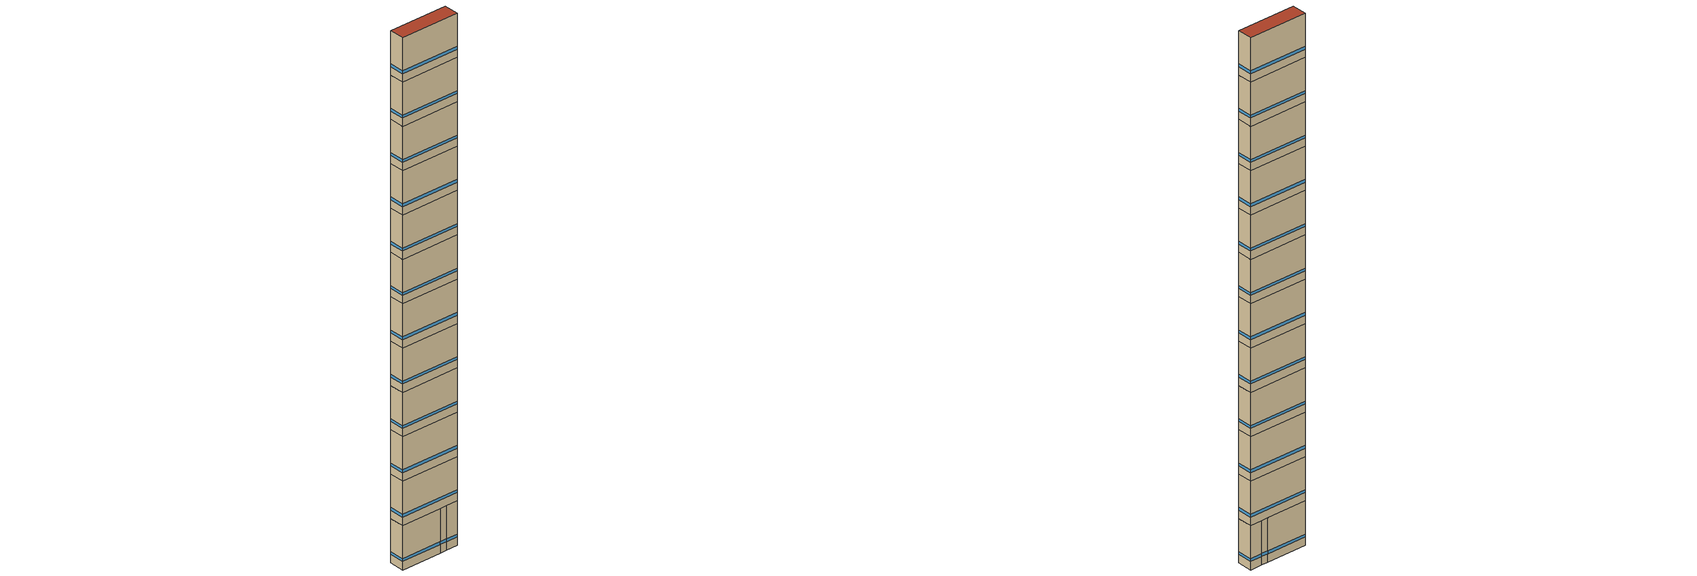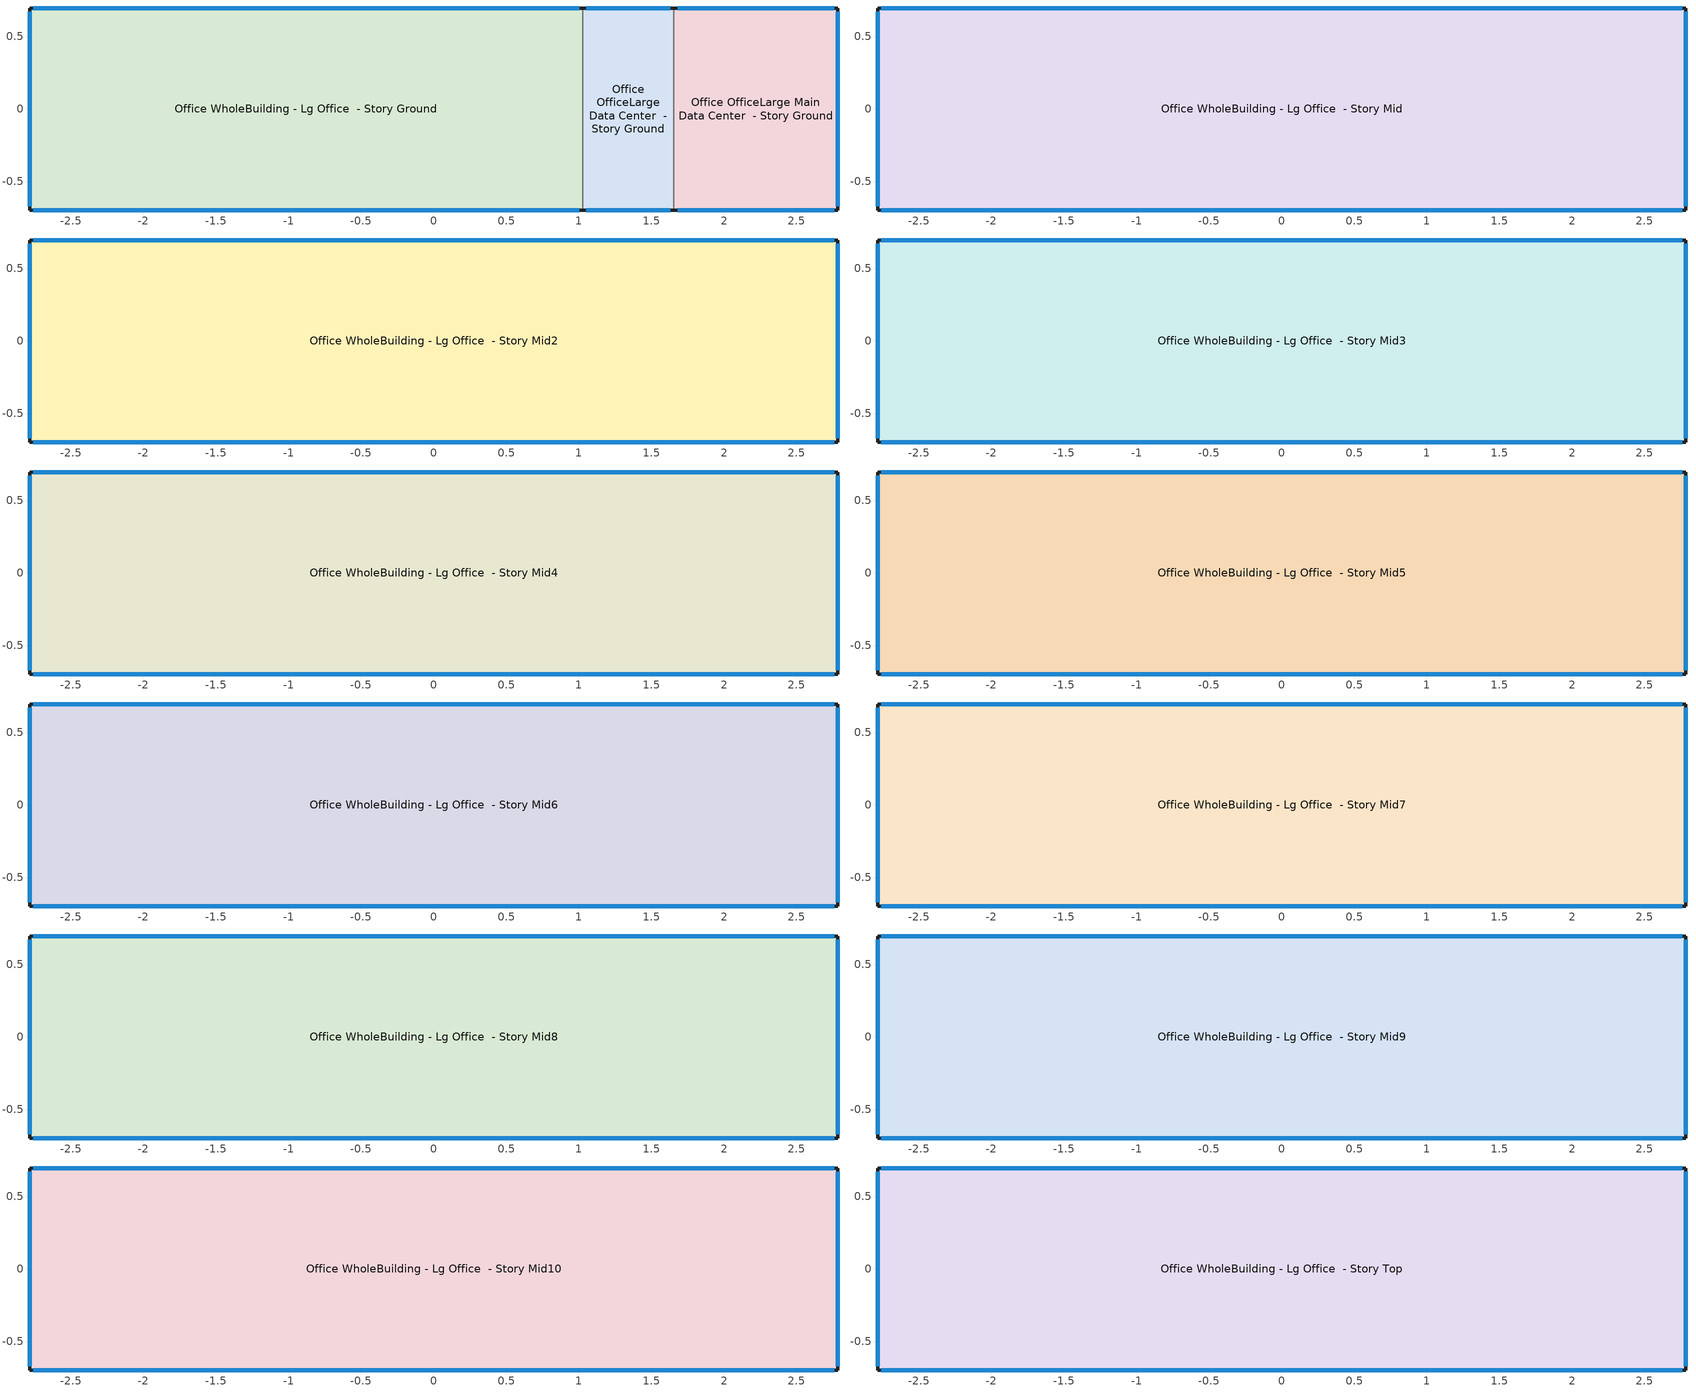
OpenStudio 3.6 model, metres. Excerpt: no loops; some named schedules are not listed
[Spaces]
Office WholeBuilding - Lg Office  - Story Ground
 floor ground (Foundation F 126 Perim 901 Area 53): -2.78,-0.7 -2.78,0.7 1.03,0.7 1.03,-0.7 z0
 wall outside: 1.03,0.7 -2.78,0.7 -2.78,-0.7 1.03,-0.7 z0:3.96
 wall to Office OfficeLarge Data Center  - Story Ground: 1.03,-0.7 1.03,0.7 z0:3.96
 window (Window U-1.01 SHGC 0.58): -2.78,0.67 -2.78,-0.67 z0.76:1.01; -2.76,-0.7 1,-0.7 / 1,0.7 -2.76,0.7 z0.76:1
 ceiling adiabatic (Typical Interior Ceiling): 1.03,-0.7 1.03,0.7 -2.78,0.7 -2.78,-0.7 z3.96
Office OfficeLarge Data Center  - Story Ground
 floor ground (Foundation F 126 Perim 126 Area 087): 1.03,-0.7 1.03,0.7 1.65,0.7 1.65,-0.7 z0
 wall outside: 1.65,0.7 1.03,0.7 / 1.03,-0.7 1.65,-0.7 z0:3.96
 wall to Office OfficeLarge Main Data Center  - Story Ground: 1.65,-0.7 1.65,0.7 z0:3.96
 window (Window U-1.01 SHGC 0.58): 1.05,-0.7 1.63,-0.7 / 1.63,0.7 1.05,0.7 z0.76:1.02
 ceiling adiabatic (Typical Interior Ceiling): 1.65,-0.7 1.65,0.7 1.03,0.7 1.03,-0.7 z3.96
Office OfficeLarge Main Data Center  - Story Ground
 floor ground (Foundation F 126 Perim 365 Area 157): 1.65,-0.7 1.65,0.7 2.78,0.7 2.78,-0.7 z0
 wall outside: 1.65,-0.7 2.78,-0.7 2.78,0.7 1.65,0.7 z0:3.96
 window (Window U-1.01 SHGC 0.58): 2.76,0.7 1.68,0.7 / 1.68,-0.7 2.76,-0.7 / 2.78,-0.67 2.78,0.67 z0.76:1.01
 ceiling adiabatic (Typical Interior Ceiling): 2.78,-0.7 2.78,0.7 1.65,0.7 1.65,-0.7 z3.96
Office WholeBuilding - Lg Office  - Story Mid
 floor adiabatic (Typical Interior Floor): -2.78,-0.7 -2.78,0.7 2.78,0.7 2.78,-0.7 z3.96
 wall outside: -2.78,0.7 -2.78,-0.7 2.78,-0.7 2.78,0.7 -2.78,0.7 z3.96:7.92
 window (Window U-1.01 SHGC 0.58): -2.78,0.67 -2.78,-0.67 / 2.78,-0.67 2.78,0.67 z4.72:4.97; 2.76,0.7 -2.76,0.7 / -2.76,-0.7 2.76,-0.7 z4.72:4.96
 ceiling adiabatic (Typical Interior Ceiling): 2.78,-0.7 2.78,0.7 -2.78,0.7 -2.78,-0.7 z7.92
Office WholeBuilding - Lg Office  - Story Mid2
 floor adiabatic (Typical Interior Floor): -2.78,-0.7 -2.78,0.7 2.78,0.7 2.78,-0.7 z7.92
 wall outside: -2.78,0.7 -2.78,-0.7 2.78,-0.7 2.78,0.7 -2.78,0.7 z7.92:11.89
 window (Window U-1.01 SHGC 0.58): -2.78,0.67 -2.78,-0.67 / 2.76,0.7 -2.76,0.7 / -2.76,-0.7 2.76,-0.7 / 2.78,-0.67 2.78,0.67 z8.69:8.93
 ceiling adiabatic (Typical Interior Ceiling): 2.78,-0.7 2.78,0.7 -2.78,0.7 -2.78,-0.7 z11.89
Office WholeBuilding - Lg Office  - Story Mid3
 floor adiabatic (Typical Interior Floor): -2.78,-0.7 -2.78,0.7 2.78,0.7 2.78,-0.7 z11.89
 wall outside: -2.78,0.7 -2.78,-0.7 2.78,-0.7 2.78,0.7 -2.78,0.7 z11.89:15.85
 window (Window U-1.01 SHGC 0.58): -2.78,0.67 -2.78,-0.67 / 2.78,-0.67 2.78,0.67 z12.65:12.9; 2.76,0.7 -2.76,0.7 / -2.76,-0.7 2.76,-0.7 z12.65:12.89
 ceiling adiabatic (Typical Interior Ceiling): 2.78,-0.7 2.78,0.7 -2.78,0.7 -2.78,-0.7 z15.85
Office WholeBuilding - Lg Office  - Story Mid4
 floor adiabatic (Typical Interior Floor): -2.78,-0.7 -2.78,0.7 2.78,0.7 2.78,-0.7 z15.85
 wall outside: -2.78,0.7 -2.78,-0.7 2.78,-0.7 2.78,0.7 -2.78,0.7 z15.85:19.81
 window (Window U-1.01 SHGC 0.58): -2.78,0.67 -2.78,-0.67 / 2.78,-0.67 2.78,0.67 z16.61:16.86; 2.76,0.7 -2.76,0.7 / -2.76,-0.7 2.76,-0.7 z16.61:16.85
 ceiling adiabatic (Typical Interior Ceiling): 2.78,-0.7 2.78,0.7 -2.78,0.7 -2.78,-0.7 z19.81
Office WholeBuilding - Lg Office  - Story Mid5
 floor adiabatic (Typical Interior Floor): -2.78,-0.7 -2.78,0.7 2.78,0.7 2.78,-0.7 z19.81
 wall outside: -2.78,0.7 -2.78,-0.7 2.78,-0.7 2.78,0.7 -2.78,0.7 z19.81:23.77
 window (Window U-1.01 SHGC 0.58): -2.78,0.67 -2.78,-0.67 / 2.78,-0.67 2.78,0.67 z20.57:20.82; 2.76,0.7 -2.76,0.7 / -2.76,-0.7 2.76,-0.7 z20.57:20.81
 ceiling adiabatic (Typical Interior Ceiling): 2.78,-0.7 2.78,0.7 -2.78,0.7 -2.78,-0.7 z23.77
Office WholeBuilding - Lg Office  - Story Mid6
 floor adiabatic (Typical Interior Floor): -2.78,-0.7 -2.78,0.7 2.78,0.7 2.78,-0.7 z23.77
 wall outside: -2.78,0.7 -2.78,-0.7 2.78,-0.7 2.78,0.7 -2.78,0.7 z23.77:27.74
 window (Window U-1.01 SHGC 0.58): -2.78,0.67 -2.78,-0.67 / 2.76,0.7 -2.76,0.7 / -2.76,-0.7 2.76,-0.7 / 2.78,-0.67 2.78,0.67 z24.54:24.78
 ceiling adiabatic (Typical Interior Ceiling): 2.78,-0.7 2.78,0.7 -2.78,0.7 -2.78,-0.7 z27.74
Office WholeBuilding - Lg Office  - Story Mid7
 floor adiabatic (Typical Interior Floor): -2.78,-0.7 -2.78,0.7 2.78,0.7 2.78,-0.7 z27.74
 wall outside: -2.78,0.7 -2.78,-0.7 2.78,-0.7 2.78,0.7 -2.78,0.7 z27.74:31.7
 window (Window U-1.01 SHGC 0.58): -2.78,0.67 -2.78,-0.67 / 2.78,-0.67 2.78,0.67 z28.5:28.75; 2.76,0.7 -2.76,0.7 / -2.76,-0.7 2.76,-0.7 z28.5:28.74
 ceiling adiabatic (Typical Interior Ceiling): 2.78,-0.7 2.78,0.7 -2.78,0.7 -2.78,-0.7 z31.7
Office WholeBuilding - Lg Office  - Story Mid8
 floor adiabatic (Typical Interior Floor): -2.78,-0.7 -2.78,0.7 2.78,0.7 2.78,-0.7 z31.7
 wall outside: -2.78,0.7 -2.78,-0.7 2.78,-0.7 2.78,0.7 -2.78,0.7 z31.7:35.66
 window (Window U-1.01 SHGC 0.58): -2.78,0.67 -2.78,-0.67 / 2.78,-0.67 2.78,0.67 z32.46:32.71; 2.76,0.7 -2.76,0.7 / -2.76,-0.7 2.76,-0.7 z32.46:32.7
 ceiling adiabatic (Typical Interior Ceiling): 2.78,-0.7 2.78,0.7 -2.78,0.7 -2.78,-0.7 z35.66
Office WholeBuilding - Lg Office  - Story Mid9
 floor adiabatic (Typical Interior Floor): -2.78,-0.7 -2.78,0.7 2.78,0.7 2.78,-0.7 z35.66
 wall outside: -2.78,0.7 -2.78,-0.7 2.78,-0.7 2.78,0.7 -2.78,0.7 z35.66:39.62
 window (Window U-1.01 SHGC 0.58): -2.78,0.67 -2.78,-0.67 / 2.78,-0.67 2.78,0.67 z36.42:36.67; 2.76,0.7 -2.76,0.7 / -2.76,-0.7 2.76,-0.7 z36.42:36.66
 ceiling adiabatic (Typical Interior Ceiling): 2.78,-0.7 2.78,0.7 -2.78,0.7 -2.78,-0.7 z39.62
Office WholeBuilding - Lg Office  - Story Mid10
 floor adiabatic (Typical Interior Floor): -2.78,-0.7 -2.78,0.7 2.78,0.7 2.78,-0.7 z39.62
 wall outside: -2.78,0.7 -2.78,-0.7 2.78,-0.7 2.78,0.7 -2.78,0.7 z39.62:43.59
 window (Window U-1.01 SHGC 0.58): -2.78,0.67 -2.78,-0.67 / 2.76,0.7 -2.76,0.7 / -2.76,-0.7 2.76,-0.7 / 2.78,-0.67 2.78,0.67 z40.39:40.63
 ceiling adiabatic (Typical Interior Ceiling): 2.78,-0.7 2.78,0.7 -2.78,0.7 -2.78,-0.7 z43.59
Office WholeBuilding - Lg Office  - Story Top
 floor adiabatic (Typical Interior Floor): -2.78,-0.7 -2.78,0.7 2.78,0.7 2.78,-0.7 z43.59
 wall outside: -2.78,0.7 -2.78,-0.7 2.78,-0.7 2.78,0.7 -2.78,0.7 z43.59:47.55
 window (Window U-1.01 SHGC 0.58): -2.78,0.67 -2.78,-0.67 / 2.78,-0.67 2.78,0.67 z44.35:44.6; 2.76,0.7 -2.76,0.7 / -2.76,-0.7 2.76,-0.7 z44.35:44.59
 roof outside: 2.78,-0.7 2.78,0.7 -2.78,0.7 -2.78,-0.7 z47.55
[Site]
Orangeburg Muni: Latitude {deg}=33.46; Longitude {deg}=-80.86; Time Zone {hr}=-5; Elevation {m}=60; Terrain=City
[Site:WaterMainsTemperature]
Calculation Method=Correlation; Annual Average Outdoor Air Temperature {C}=18.2392; Maximum Difference In Monthly Average Outdoor Air Temperatures {deltaC}=20.49
[SizingPeriod:DesignDay] Daily Dry-Bulb Temperature Range {deltaC}=10.8; Barometric Pressure {Pa}=100606; Wind Speed {m/s}=3.5; Wind Direction {deg}=200; Rain Indicator=No; Snow Indicator=No; Day of Month=21; Month=7; Day Type=SummerDesignDay; Daylight Saving Time Indicator=No; Dry-Bulb Temperature Range Modifier Type=DefaultMultipliers; Solar Model Indicator=ASHRAETau; ASHRAE Clear Sky Optical Depth for Beam Irradiance=0.446; ASHRAE Clear Sky Optical Depth for Diffuse Irradiance=2.194
Name | Maximum Dry-Bulb Temperature {C} | Humidity Condition Type | Wetbulb or DewPoint at Maximum Dry-Bulb {C}
Orangeburg Muni Ann Clg .4% Condns DB=>MWB 1 | 35.3 | Wetbulb | 24.4
Orangeburg Muni Ann Clg .4% Condns WB=>MDB 1 | 32.2 | Wetbulb | 26.2
Orangeburg Muni Ann Clg 1% Condns DB=>MWB 1 | 33.9 | Wetbulb | 24.2
Orangeburg Muni Ann Clg 2% Condns DP=>MDB 1 | 27.4 | Dewpoint | 23.7
[ClimateZones]
Climate Zone Institution Name 1=ASHRAE; Climate Zone Document Name 1=ANSI/ASHRAE Standard 169; Climate Zone Document Year 1=2006; Climate Zone Value 1=ASHRAE 169-2013-3A; Climate Zone Institution Name 2=CEC; Climate Zone Document Name 2=California Climate Zone Descriptions; Climate Zone Document Year 2=1995
[Building]
ComStock DOE Ref Pre-1980|LargeOffice: North Axis {deg}=135; Default Construction Set=ComStock DOE Ref Pre-1980 - Office - ASHRAE 169-2013-3A; Default Schedule Set=Building Default Schedule Set; Standards Building Type=Office
[Site:GroundTemperature:FCfactorMethod]
January Ground Temperature {C}=16; February Ground Temperature {C}=11.9; March Ground Temperature {C}=7.7; April Ground Temperature {C}=4; May Ground Temperature {C}=7.9; June Ground Temperature {C}=13.8; July Ground Temperature {C}=17.2; August Ground Temperature {C}=20.8; September Ground Temperature {C}=24.8; October Ground Temperature {C}=26.1; November Ground Temperature {C}=26.5; December Ground Temperature {C}=22.5
[Construction:FfactorGroundFloor] F-Factor {W/m-K}=1.26344
Name | Area {m2} | PerimeterExposed {m}
Foundation F 126 Perim 901 Area 53 | 5.29857 | 9.0084
Foundation F 126 Perim 126 Area 087 | 0.873289 | 1.25543
Foundation F 126 Perim 365 Area 157 | 1.57006 | 3.64832
[DefaultConstructionSet]
ComStock DOE Ref Pre-1980 - Office - ASHRAE 169-2013-3A: Default Exterior Surface Constructions=Default Surface Constructions 1; Default Interior Surface Constructions=Default Surface Constructions 2; Default Ground Contact Surface Constructions=Default Surface Constructions 3; Default Exterior SubSurface Constructions=Default Sub Surface Constructions 1; Default Interior SubSurface Constructions=Default Sub Surface Constructions 2; Interior Partition Construction=Typical Interior Partition
[DefaultSurfaceConstructions]
Name | Floor Construction | Wall Construction | Roof Ceiling Construction
Default Surface Constructions 1 | Typical Insulated Exterior Mass Floor | Typical Insulated Steel Framed Exterior Wall R-4.44 | Typical IEAD Roof R-10.0
Default Surface Constructions 2 | Typical Interior Floor | Typical Interior Wall | Typical Interior Ceiling
Default Surface Constructions 3 | Typical Insulated Carpeted 6in Slab Floor | Typical Insulated Basement Mass Wall
[Construction]
Typical Insulated Exterior Mass Floor: 4 in. Normalweight Concrete Floor, Typical Carpet Pad
Typical IEAD Roof R-10.0: Roof Membrane, Typical Insulation R-8.88, Metal Roof Surface
Typical Interior Floor: 100mm Normalweight concrete floor, CP02 CARPET PAD
Typical Interior Wall: G01 13mm gypsum board, G01 13mm gypsum board
Typical Interior Ceiling: CP02 CARPET PAD, 100mm Normalweight concrete floor
Typical Insulated Carpeted 6in Slab Floor: 6 in. Normalweight Concrete Floor, Typical Carpet Pad
Typical Insulated Basement Mass Wall: 8 in. Concrete Block Basement Wall
U 1.22 SHGC 0.54 Simple Glazing Window U-1.22 SHGC 0.54: U 1.22 SHGC 0.54 Simple Glazing U-1.22 SHGC 0.54
U 1.22 SHGC 0.54 Simple Glazing Window U-1.22 SHGC 0.54 1: U 1.22 SHGC 0.54 Simple Glazing U-1.22 SHGC 0.54 1
Typical Insulated Metal Door: F08 Metal surface, Typical Insulation R-2.27
U 0.88 SHGC 0.16 Sgl Ref-A-L Clr 6mm: REF A CLEAR LO 6MM
Typical Overhead Door: Typical Insulation R-2.27
Typical Interior Window: Clear 3mm
Typical Interior Door; Typical Interior Partition: G05 25mm wood
Typical Insulated Steel Framed Exterior Wall R-4.44: 25mm Stucco, 5/8 in. Gypsum Board, Typical Insulation R-2.27, 5/8 in. Gypsum Board
InteriorFurnishings 1: Std Wood 6inch 1
Window U-1.01 SHGC 0.58: Simple Glazing Single - No LowE - Tinted/Reflective - Aluminum
[Material] Thermal Absorptance=0.9
Name | Roughness | Thickness {m} | Conductivity {W/m-K} | Density {kg/m3} | Specific Heat {J/kg-K} | Solar Absorptance | Visible Absorptance
4 in. Normalweight Concrete Floor | MediumRough | 0.1016 | 2.31 | 2322 | 832 | 0.7 | 0.7
Roof Membrane | VeryRough | 0.0095 | 0.16 | 1121.29 | 1460 | 0.7 | 0.7
Metal Roof Surface; F08 Metal surface | Smooth | 0.0008 | 45.28 | 7824 | 500 | 0.7 | 0.7
100mm Normalweight concrete floor | MediumRough | 0.1016 | 2.31045 | 2322 | 832.557 | 0.7 | 0.7
G01 13mm gypsum board | Smooth | 0.0127 | 0.160031 | 800.001 | 1090.73 | 0.7 | 0.5
6 in. Normalweight Concrete Floor | MediumRough | 0.1524 | 2.31 | 2322 | 832 | 0.7 | 0.7
8 in. Concrete Block Basement Wall | MediumRough | 0.2032 | 1.326 | 1842 | 912 | 0.7 | 0.7
G05 25mm wood | MediumSmooth | 0.0254 | 0.15 | 608 | 1630 | 0.5 | 0.5
25mm Stucco | Smooth | 0.0254 | 0.72 | 1856 | 840 | 0.7 | 0.7
5/8 in. Gypsum Board | MediumSmooth | 0.0159 | 0.16 | 800 | 1090 | 0.7 | 0.7
Std Wood 6inch 1 | MediumSmooth | 0.15 | 0.12 | 540 | 1210 | 0.7 | 0.7
[Material:NoMass] Roughness=Smooth; Thermal Absorptance=0.9; Solar Absorptance=0.7
Name | Thermal Resistance {m2-K/W} | Visible Absorptance
Typical Carpet Pad; CP02 CARPET PAD | 0.21648 | 0.8
Typical Insulation R-8.88 | 1.56434 | 0.7
Typical Insulation R-2.27 | 0.39899 | 0.7
[DefaultSubSurfaceConstructions]
Name | Fixed Window Construction | Operable Window Construction | Door Construction | Glass Door Construction | Overhead Door Construction | Tubular Daylight Dome Construction | Tubular Daylight Diffuser Construction
Default Sub Surface Constructions 1 | U 1.22 SHGC 0.54 Simple Glazing Window U-1.22 SHGC 0.54 | U 1.22 SHGC 0.54 Simple Glazing Window U-1.22 SHGC 0.54 1 | Typical Insulated Metal Door | U 0.88 SHGC 0.16 Sgl Ref-A-L Clr 6mm | Typical Overhead Door | Typical Interior Window | Typical Interior Window
Default Sub Surface Constructions 2 | Typical Interior Window | Typical Interior Window | Typical Interior Door
[WindowMaterial:SimpleGlazingSystem]
Name | U-Factor {W/m2-K} | Solar Heat Gain Coefficient | Visible Transmittance
U 1.22 SHGC 0.54 Simple Glazing U-1.22 SHGC 0.54; U 1.22 SHGC 0.54 Simple Glazing U-1.22 SHGC 0.54 1 | 6.92748 | 0.54 | 0.38
Simple Glazing Single - No LowE - Tinted/Reflective - Aluminum | 5.73505 | 0.579 | 0.455
[WindowMaterial:Glazing] Optical Data Type=SpectralAverage; Infrared Transmittance at Normal Incidence=0; Front Side Infrared Hemispherical Emissivity=0.84; Conductivity {W/m-K}=0.9; Dirt Correction Factor for Solar and Visible Transmittance=1; Solar Diffusing=No
Name | Thickness {m} | Solar Transmittance at Normal Incidence | Front Side Solar Reflectance at Normal Incidence | Back Side Solar Reflectance at Normal Incidence | Visible Transmittance at Normal Incidence | Front Side Visible Reflectance at Normal Incidence | Back Side Visible Reflectance at Normal Incidence | Back Side Infrared Hemispherical Emissivity
REF A CLEAR LO 6MM | 0.006 | 0.066 | 0.341 | 0.493 | 0.08 | 0.41 | 0.37 | 0.4
Clear 3mm | 0.003 | 0.837 | 0.075 | 0.075 | 0.898 | 0.081 | 0.081 | 0.84
[SpaceType] Standards Building Type=Office
Name | Default Schedule Set | Design Specification Outdoor Air Object | Standards Space Type
Office OfficeLarge Data Center - ComStock DOE Ref Pre-1980 | Office OfficeLarge Data Center Schedule Set | Office OfficeLarge Data Center Ventilation | OfficeLarge Data Center
Office OfficeLarge Main Data Center - ComStock DOE Ref Pre-1980 | Office OfficeLarge Main Data Center Schedule Set | Office OfficeLarge Main Data Center Ventilation | OfficeLarge Main Data Center
Office WholeBuilding - Lg Office - ComStock DOE Ref Pre-1980 | Office WholeBuilding - Lg Office Schedule Set | Office WholeBuilding - Lg Office Ventilation | WholeBuilding - Lg Office
[BuildingStory] Nominal Floor to Floor Height {m}=3.9624
Name | Nominal Z Coordinate {m}
Story Ground | 0
Story Mid | 3.9624
Story Mid2 | 7.9248
Story Mid3 | 11.8872
Story Mid4 | 15.8496
Story Mid5 | 19.812
Story Mid6 | 23.7744
Story Mid7 | 27.7368
Story Mid8 | 31.6992
Story Mid9 | 35.6616
Story Mid10 | 39.624
Story Top | 43.5864
[Space]
Name | Space Type | Building Story | Thermal Zone
Office WholeBuilding - Lg Office  - Story Ground | Office WholeBuilding - Lg Office - ComStock DOE Ref Pre-1980 | Story Ground | Zone Office WholeBuilding - Lg Office  - Story Ground
Office OfficeLarge Data Center  - Story Ground | Office OfficeLarge Data Center - ComStock DOE Ref Pre-1980 | Story Ground | Zone Office OfficeLarge Data Center  - Story Ground
Office OfficeLarge Main Data Center  - Story Ground | Office OfficeLarge Main Data Center - ComStock DOE Ref Pre-1980 | Story Ground | Zone Office OfficeLarge Main Data Center  - Story Ground
Office WholeBuilding - Lg Office  - Story Mid | Office WholeBuilding - Lg Office - ComStock DOE Ref Pre-1980 | Story Mid | Zone Office WholeBuilding - Lg Office  - Story Mid
Office WholeBuilding - Lg Office  - Story Mid2 | Office WholeBuilding - Lg Office - ComStock DOE Ref Pre-1980 | Story Mid2 | Zone Office WholeBuilding - Lg Office  - Story Mid2
Office WholeBuilding - Lg Office  - Story Mid3 | Office WholeBuilding - Lg Office - ComStock DOE Ref Pre-1980 | Story Mid3 | Zone Office WholeBuilding - Lg Office  - Story Mid3
Office WholeBuilding - Lg Office  - Story Mid4 | Office WholeBuilding - Lg Office - ComStock DOE Ref Pre-1980 | Story Mid4 | Zone Office WholeBuilding - Lg Office  - Story Mid4
Office WholeBuilding - Lg Office  - Story Mid5 | Office WholeBuilding - Lg Office - ComStock DOE Ref Pre-1980 | Story Mid5 | Zone Office WholeBuilding - Lg Office  - Story Mid5
Office WholeBuilding - Lg Office  - Story Mid6 | Office WholeBuilding - Lg Office - ComStock DOE Ref Pre-1980 | Story Mid6 | Zone Office WholeBuilding - Lg Office  - Story Mid6
Office WholeBuilding - Lg Office  - Story Mid7 | Office WholeBuilding - Lg Office - ComStock DOE Ref Pre-1980 | Story Mid7 | Zone Office WholeBuilding - Lg Office  - Story Mid7
Office WholeBuilding - Lg Office  - Story Mid8 | Office WholeBuilding - Lg Office - ComStock DOE Ref Pre-1980 | Story Mid8 | Zone Office WholeBuilding - Lg Office  - Story Mid8
Office WholeBuilding - Lg Office  - Story Mid9 | Office WholeBuilding - Lg Office - ComStock DOE Ref Pre-1980 | Story Mid9 | Zone Office WholeBuilding - Lg Office  - Story Mid9
Office WholeBuilding - Lg Office  - Story Mid10 | Office WholeBuilding - Lg Office - ComStock DOE Ref Pre-1980 | Story Mid10 | Zone Office WholeBuilding - Lg Office  - Story Mid10
Office WholeBuilding - Lg Office  - Story Top | Office WholeBuilding - Lg Office - ComStock DOE Ref Pre-1980 | Story Top | Zone Office WholeBuilding - Lg Office  - Story Top
[ThermalZone] Multiplier=1; Use Ideal Air Loads=No
Name | Thermostat
Zone Office WholeBuilding - Lg Office  - Story Ground | Office WholeBuilding - Lg Office - ComStock DOE Ref Pre-1980 Thermostat
Zone Office OfficeLarge Data Center  - Story Ground | Office OfficeLarge Data Center - ComStock DOE Ref Pre-1980 Thermostat
Zone Office OfficeLarge Main Data Center  - Story Ground | Office OfficeLarge Main Data Center - ComStock DOE Ref Pre-1980 Thermostat
Zone Office WholeBuilding - Lg Office  - Story Mid | Office WholeBuilding - Lg Office - ComStock DOE Ref Pre-1980 Thermostat 1
Zone Office WholeBuilding - Lg Office  - Story Mid2 | Office WholeBuilding - Lg Office - ComStock DOE Ref Pre-1980 Thermostat 3
Zone Office WholeBuilding - Lg Office  - Story Mid3 | Office WholeBuilding - Lg Office - ComStock DOE Ref Pre-1980 Thermostat 4
Zone Office WholeBuilding - Lg Office  - Story Mid4 | Office WholeBuilding - Lg Office - ComStock DOE Ref Pre-1980 Thermostat 5
Zone Office WholeBuilding - Lg Office  - Story Mid5 | Office WholeBuilding - Lg Office - ComStock DOE Ref Pre-1980 Thermostat 6
Zone Office WholeBuilding - Lg Office  - Story Mid6 | Office WholeBuilding - Lg Office - ComStock DOE Ref Pre-1980 Thermostat 7
Zone Office WholeBuilding - Lg Office  - Story Mid7 | Office WholeBuilding - Lg Office - ComStock DOE Ref Pre-1980 Thermostat 8
Zone Office WholeBuilding - Lg Office  - Story Mid8 | Office WholeBuilding - Lg Office - ComStock DOE Ref Pre-1980 Thermostat 9
Zone Office WholeBuilding - Lg Office  - Story Mid9 | Office WholeBuilding - Lg Office - ComStock DOE Ref Pre-1980 Thermostat 10
Zone Office WholeBuilding - Lg Office  - Story Mid10 | Office WholeBuilding - Lg Office - ComStock DOE Ref Pre-1980 Thermostat 2
Zone Office WholeBuilding - Lg Office  - Story Top | Office WholeBuilding - Lg Office - ComStock DOE Ref Pre-1980 Thermostat 11
[Lights:Definition] Design Level Calculation Method=Watts/Area; Fraction Visible=0.2; Return Air Fraction=0
Name | Watts per Space Floor Area {W/m2} | Fraction Radiant
Office WholeBuilding - Lg Office - ComStock DOE Ref Pre-1980 General Lights Definition | 4.61388 | 0.365
Office WholeBuilding - Lg Office - ComStock DOE Ref Pre-1980 Wall Wash Lights Definition | 1.07152 | 0.165
Office OfficeLarge Main Data Center - ComStock DOE Ref Pre-1980 General Lights Definition; Office OfficeLarge Data Center - ComStock DOE Ref Pre-1980 General Lights Definition | 4.6155 | 0.365
[ElectricEquipment:Definition] Fraction Latent=0
Name | Design Level Calculation Method | Watts per Space Floor Area {W/m2} | Fraction Radiant | Fraction Lost | Design Level {W}
Office OfficeLarge Data Center Elec Equip Definition | Watts/Area | 215.278 | 0.5 | 0
Office OfficeLarge Main Data Center Elec Equip Definition | Watts/Area | 484.376 | 0.5 | 0
Office WholeBuilding - Lg Office Elec Equip Definition | Watts/Area | 8.07293 | 0.5 | 0
Elevator Lift Motor | EquipmentLevel |  | 0 | 1 | 18537
[ElectricEquipment]
Name | Electric Equipment Definition | Space or SpaceType | Schedule | Multiplier
Office OfficeLarge Data Center Elec Equip | Office OfficeLarge Data Center Elec Equip Definition | Office OfficeLarge Data Center - ComStock DOE Ref Pre-1980 | OfficeLarge ALWAYS_ON BPR Adjusted
Office OfficeLarge Main Data Center Elec Equip | Office OfficeLarge Main Data Center Elec Equip Definition | Office OfficeLarge Main Data Center - ComStock DOE Ref Pre-1980 | OfficeLarge ALWAYS_ON BPR Adjusted
Office WholeBuilding - Lg Office Elec Equip | Office WholeBuilding - Lg Office Elec Equip Definition | Office WholeBuilding - Lg Office - ComStock DOE Ref Pre-1980 | Office BLDG_EQUIP_EndUseData BPR Adjusted
2 Elevator Lift Motors | Elevator Lift Motor | Office WholeBuilding - Lg Office  - Story Ground | Elevator Schedule 1 | 2
[DesignSpecification:OutdoorAir]
Name | Outdoor Air Flow per Person {m3/s-person} | Outdoor Air Flow per Floor Area {m3/s-m2} | Outdoor Air Flow Air Changes per Hour {1/hr} | Outdoor Air Method
Office OfficeLarge Data Center Ventilation; Office OfficeLarge Main Data Center Ventilation | 0 | 0 | 0
Office WholeBuilding - Lg Office Ventilation | 0.00943895 |  |  | Sum
[DefaultScheduleSet]
Office OfficeLarge Data Center Schedule Set; Office OfficeLarge Main Data Center Schedule Set: Lighting Schedule=OfficeLarge BLDG_LIGHT_SCH; Electric Equipment Schedule=OfficeLarge ALWAYS_ON
Office WholeBuilding - Lg Office Schedule Set: Lighting Schedule=Office BLDG_LIGHT_EndUseData; Electric Equipment Schedule=Office BLDG_EQUIP_EndUseData; Number of People Schedule=Large Office Bldg Occ; People Activity Level Schedule=Large Office Activity; Infiltration Schedule=Large Office Infil Quarter On
Building Default Schedule Set: Hours of Operation Schedule=Building Hours of Operation NonResidential
[People:Definition]
Office WholeBuilding - Lg Office People Definition: Number of People Calculation Method=People/Area; People per Space Floor Area {person/m2}=0.0538196; Fraction Radiant=0.3
[People]
Office WholeBuilding - Lg Office People: People Definition=Office WholeBuilding - Lg Office People Definition; Space or SpaceType=Office WholeBuilding - Lg Office - ComStock DOE Ref Pre-1980; Work Efficiency Schedule=Work Efficiency Schedule; Clothing Insulation Schedule=Clothing Schedule; Air Velocity Schedule=Air Velocity Schedule; Multiplier=1
[SpaceInfiltration:DesignFlowRate] Schedule=Always On Discrete; Design Flow Rate Calculation Method=Flow/ExteriorArea; Constant Term Coefficient=0; Temperature Term Coefficient=0; Velocity Term Coefficient=0.224; Velocity Squared Term Coefficient=0
Name | Space or SpaceType | Flow per Exterior Surface Area {m3/s-m2}
Office WholeBuilding - Lg Office  - Story Ground Infiltration | Office WholeBuilding - Lg Office  - Story Ground | 0.00102523
Office WholeBuilding - Lg Office  - Story Mid Infiltration | Office WholeBuilding - Lg Office  - Story Mid | 0.00102523
Office WholeBuilding - Lg Office  - Story Mid10 Infiltration | Office WholeBuilding - Lg Office  - Story Mid10 | 0.00102523
Office WholeBuilding - Lg Office  - Story Mid2 Infiltration | Office WholeBuilding - Lg Office  - Story Mid2 | 0.00102523
Office WholeBuilding - Lg Office  - Story Mid3 Infiltration | Office WholeBuilding - Lg Office  - Story Mid3 | 0.00102523
Office WholeBuilding - Lg Office  - Story Mid4 Infiltration | Office WholeBuilding - Lg Office  - Story Mid4 | 0.00102523
Office WholeBuilding - Lg Office  - Story Mid5 Infiltration | Office WholeBuilding - Lg Office  - Story Mid5 | 0.00102523
Office WholeBuilding - Lg Office  - Story Mid6 Infiltration | Office WholeBuilding - Lg Office  - Story Mid6 | 0.00102523
Office WholeBuilding - Lg Office  - Story Mid7 Infiltration | Office WholeBuilding - Lg Office  - Story Mid7 | 0.00102523
Office WholeBuilding - Lg Office  - Story Mid8 Infiltration | Office WholeBuilding - Lg Office  - Story Mid8 | 0.00102523
Office WholeBuilding - Lg Office  - Story Mid9 Infiltration | Office WholeBuilding - Lg Office  - Story Mid9 | 0.00102523
Office WholeBuilding - Lg Office  - Story Top Infiltration | Office WholeBuilding - Lg Office  - Story Top | 0.000898978
[Exterior:Lights:Definition]
Name | Design Level {W}
Parking Areas and Drives Def (W/ft^2) | 0.0497494
Building Facades Def (W/ft^2) | 0.25
Main Entries Def (W/ft) | 30
Other Doors Def (W/ft) | 25
[Exterior:Lights] Schedule=Always On Discrete; Control Option=AstronomicalClock
Name | Exterior Lights Definition | Multiplier
Parking Areas and Drives | Parking Areas and Drives Def (W/ft^2) | 1620
Building Facades | Building Facades Def (W/ft^2) | 593.366
Main Entries | Main Entries Def (W/ft) | 8
Other Doors | Other Doors Def (W/ft) | 0.0666667
[ThermostatSetpoint:DualSetpoint]
Name | Heating Setpoint Temperature Schedule | Cooling Setpoint Temperature Schedule
Office OfficeLarge Data Center - ComStock DOE Ref Pre-1980 Thermostat; Office OfficeLarge Main Data Center - ComStock DOE Ref Pre-1980 Thermostat | OfficeLarge HTGSETP_DC_SCH | OfficeLarge CLGSETP_DC_SCH
Office WholeBuilding - Lg Office - ComStock DOE Ref Pre-1980 Thermostat; Office WholeBuilding - Lg Office - ComStock DOE Ref Pre-1980 Thermostat 1; Office WholeBuilding - Lg Office - ComStock DOE Ref Pre-1980 Thermostat 2; Office WholeBuilding - Lg Office - ComStock DOE Ref Pre-1980 Thermostat 3; Office WholeBuilding - Lg Office - ComStock DOE Ref Pre-1980 Thermostat 4; Office WholeBuilding - Lg Office - ComStock DOE Ref Pre-1980 Thermostat 5; Office WholeBuilding - Lg Office - ComStock DOE Ref Pre-1980 Thermostat 6; Office WholeBuilding - Lg Office - ComStock DOE Ref Pre-1980 Thermostat 7; Office WholeBuilding - Lg Office - ComStock DOE Ref Pre-1980 Thermostat 8; Office WholeBuilding - Lg Office - ComStock DOE Ref Pre-1980 Thermostat 9; Office WholeBuilding - Lg Office - ComStock DOE Ref Pre-1980 Thermostat 10; Office WholeBuilding - Lg Office - ComStock DOE Ref Pre-1980 Thermostat 11 | Large Office HtgSetp | Large Office ClgSetp
[InternalMass:Definition]
Internal Mass Definition 2: Construction=InteriorFurnishings 1; Design Level Calculation Method=SurfaceArea/Area; Surface Area per Space Floor Area=2
[InternalMass] Internal Mass Definition=Internal Mass Definition 2; Multiplier=1
Name | Space or SpaceType
Office WholeBuilding - Lg Office  - Story Top Mass | Office WholeBuilding - Lg Office  - Story Top
Office WholeBuilding - Lg Office  - Story Ground Mass | Office WholeBuilding - Lg Office  - Story Ground
Office OfficeLarge Data Center  - Story Ground Mass | Office OfficeLarge Data Center  - Story Ground
Office WholeBuilding - Lg Office  - Story Mid5 Mass | Office WholeBuilding - Lg Office  - Story Mid5
Office OfficeLarge Main Data Center  - Story Ground Mass | Office OfficeLarge Main Data Center  - Story Ground
Office WholeBuilding - Lg Office  - Story Mid2 Mass | Office WholeBuilding - Lg Office  - Story Mid2
Office WholeBuilding - Lg Office  - Story Mid3 Mass | Office WholeBuilding - Lg Office  - Story Mid3
Office WholeBuilding - Lg Office  - Story Mid4 Mass | Office WholeBuilding - Lg Office  - Story Mid4
Office WholeBuilding - Lg Office  - Story Mid9 Mass | Office WholeBuilding - Lg Office  - Story Mid9
Office WholeBuilding - Lg Office  - Story Mid6 Mass | Office WholeBuilding - Lg Office  - Story Mid6
Office WholeBuilding - Lg Office  - Story Mid7 Mass | Office WholeBuilding - Lg Office  - Story Mid7
Office WholeBuilding - Lg Office  - Story Mid8 Mass | Office WholeBuilding - Lg Office  - Story Mid8
Office WholeBuilding - Lg Office  - Story Mid Mass | Office WholeBuilding - Lg Office  - Story Mid
Office WholeBuilding - Lg Office  - Story Mid10 Mass | Office WholeBuilding - Lg Office  - Story Mid10
[Lights] Fraction Replaceable=1
Name | Lights Definition | Space or SpaceType | Schedule
Office WholeBuilding - Lg Office - ComStock DOE Ref Pre-1980 General Lighting | Office WholeBuilding - Lg Office - ComStock DOE Ref Pre-1980 General Lights Definition | Office WholeBuilding - Lg Office - ComStock DOE Ref Pre-1980 | Office BLDG_LIGHT_EndUseData BPR Adjusted
Office WholeBuilding - Lg Office - ComStock DOE Ref Pre-1980 Wall Wash Lighting | Office WholeBuilding - Lg Office - ComStock DOE Ref Pre-1980 Wall Wash Lights Definition | Office WholeBuilding - Lg Office - ComStock DOE Ref Pre-1980 | Office BLDG_LIGHT_EndUseData BPR Adjusted
Office OfficeLarge Main Data Center - ComStock DOE Ref Pre-1980 General Lighting | Office OfficeLarge Main Data Center - ComStock DOE Ref Pre-1980 General Lights Definition | Office OfficeLarge Main Data Center - ComStock DOE Ref Pre-1980 | OfficeLarge BLDG_LIGHT_SCH BPR Adjusted
Office OfficeLarge Data Center - ComStock DOE Ref Pre-1980 General Lighting | Office OfficeLarge Data Center - ComStock DOE Ref Pre-1980 General Lights Definition | Office OfficeLarge Data Center - ComStock DOE Ref Pre-1980 | OfficeLarge BLDG_LIGHT_SCH BPR Adjusted
[Schedule:Ruleset]
Name | Default Day Schedule | Summer Design Day Schedule | Winter Design Day Schedule
OfficeLarge BLDG_LIGHT_SCH | OfficeLarge BLDG_LIGHT_SCH Default | OfficeLarge BLDG_LIGHT_SCH Summer Design Day | OfficeLarge BLDG_LIGHT_SCH Winter Design Day
OfficeLarge ALWAYS_ON | OfficeLarge ALWAYS_ON Default | OfficeLarge ALWAYS_ON Summer Design Day | OfficeLarge ALWAYS_ON Winter Design Day
Clothing Schedule | Clothing Schedule Default Winter Clothes
Air Velocity Schedule | Air Velocity Schedule Default
Work Efficiency Schedule | Work Efficiency Schedule Default
Large Office Bldg Occ | Large Office Bldg Occ Default | Large Office Bldg Occ Summer Design Day | Large Office Bldg Occ Winter Design Day
Large Office Activity | Large Office Activity Default | Large Office Activity Summer Design Day | Large Office Activity Winter Design Day
Office BLDG_LIGHT_EndUseData | Office BLDG_LIGHT_EndUseData Default | Office BLDG_LIGHT_EndUseData Summer Design Day | Office BLDG_LIGHT_EndUseData Winter Design Day
Office BLDG_EQUIP_EndUseData | Office BLDG_EQUIP_EndUseData Default | Office BLDG_EQUIP_EndUseData Summer Design Day | Office BLDG_EQUIP_EndUseData Winter Design Day
Large Office Infil Quarter On | Large Office Infil Quarter On Default | Large Office Infil Quarter On Summer Design Day | Large Office Infil Quarter On Winter Design Day
Elevator Schedule 1 | 14 space(s) Occ Sch Default 1 | 14 space(s) Occ Sch Summer Design Day 1 | 14 space(s) Occ Sch Winter Design Day 1
OfficeLarge HTGSETP_DC_SCH | OfficeLarge HTGSETP_DC_SCH Default | OfficeLarge HTGSETP_DC_SCH Summer Design Day | OfficeLarge HTGSETP_DC_SCH Winter Design Day
OfficeLarge CLGSETP_DC_SCH | OfficeLarge CLGSETP_DC_SCH Default | OfficeLarge CLGSETP_DC_SCH Summer Design Day | OfficeLarge CLGSETP_DC_SCH Winter Design Day
Large Office HtgSetp | Large Office HtgSetp Default | Schedule Day 5 | Schedule Day 6
Large Office ClgSetp | Large Office ClgSetp Default | Schedule Day 2 | Schedule Day 3
Building Hours of Operation NonResidential | Building Hours of Operation NonResidential Default | Building Hours of Operation NonResidential Summer Design Day | Building Hours of Operation NonResidential Winter Design Day
Office BLDG_LIGHT_EndUseData BPR Adjusted | Office BLDG_LIGHT_EndUseData Default 1 | Office BLDG_LIGHT_EndUseData Summer Design Day 1 | Office BLDG_LIGHT_EndUseData Winter Design Day 1
OfficeLarge BLDG_LIGHT_SCH BPR Adjusted | OfficeLarge BLDG_LIGHT_SCH Default 1 | OfficeLarge BLDG_LIGHT_SCH Summer Design Day 1 | OfficeLarge BLDG_LIGHT_SCH Winter Design Day 1
Office BLDG_EQUIP_EndUseData BPR Adjusted | Office BLDG_EQUIP_EndUseData Default 1 | Office BLDG_EQUIP_EndUseData Summer Design Day 1 | Office BLDG_EQUIP_EndUseData Winter Design Day 1
OfficeLarge ALWAYS_ON BPR Adjusted | OfficeLarge ALWAYS_ON Default 1 | OfficeLarge ALWAYS_ON Summer Design Day 1 | OfficeLarge ALWAYS_ON Winter Design Day 1
[Schedule:Day]
14 space(s) Occ Sch Default 1: Yes, 2, 30, 0, 2, 39, 4.16527e-05, 2, 49, 8.33054e-05, 2, 59, 0.000124958, 3, 9, 0.000166611, 3, 19, 0.000208264, 3, 29, 0.000249916, 3, 39, 0.000291569, 3, 49, 0.000333222, 3, 59, 0.000374874, 4, 9, 0.000416527, 4, 19, 0.00045818, 4, 29, 0.000499833, 4, 30, 0.000499833, 5, 0, 0.000499833, 5, 10, 0.00104132, 5, 20, 0.0015828, 5, 30, 0.00212429, 5, 40, 0.00266577, 5, 50, 0.00320726, 6, 0, 0.00374874, 6, 10, 0.00312395, 6, 20, 0.00249916, 6, 30, 0.00187437, 6, 40, 0.00124958, 6, 50, 0.000624791, 7, 0, 0, 8, 30, 0, 8, 39, 0.00014995, 8, 49, 0.0002999, 8, 59, 0.000449849, 9, 9, 0.000599799, 9, 19, 0.000749749, 9, 29, 0.000899699, 9, 39, 0.00104965, 9, 49, 0.0011996, 9, 59, 0.00134955, 10, 9, 0.0014995, 10, 19, 0.00164945, 10, 29, 0.0017994, 10, 39, 0.00194935, 10, 49, 0.0020993, 10, 59, 0.00224925, 11, 0, 0.00224925, 11, 9, 0.00206181, 11, 19, 0.00187437, 11, 29, 0.00168694, 11, 39, 0.0014995, 11, 49, 0.00131206, 11, 59, 0.00112462, 12, 9, 0.000937186, 12, 19, 0.000749749, 12, 29, 0.000562312, 12, 39, 0.000374875, 12, 49, 0.000187437, 12, 59, 7.99093e-18, 13, 0, 0, 14, 30, 0, 14, 39, 0.000208264, 14, 49, 0.000416527, 14, 59, 0.000624791, 15, 9, 0.000833054, 15, 19, 0.00104132, 15, 29, 0.00124958, 15, 30, 0.00124958, 15, 39, 0.00127735, 15, 49, 0.00130512, 15, 59, 0.00133289, 16, 9, 0.00136066, 16, 19, 0.00138842, 16, 30, 0.00141619, 16, 40, 0.00144396, 16, 50, 0.00147173, 17, 0, 0.0014995, 17, 10, 0.00124958, 17, 20, 0.000999665, 17, 30, 0.000749749, 17, 40, 0.000499833, 17, 50, 0.000249916, 18, 0, 0, 18, 10, 0.000249916, 18, 20, 0.000499833, 18, 30, 0.000749749, 18, 40, 0.000999665, 18, 50, 0.00124958, 19, 0, 0.0014995, 19, 10, 0.00124958, 19, 20, 0.000999665, 19, 30, 0.000749749, 19, 40, 0.000499833, 19, 50, 0.000249916, 20, 0, 0, 20, 10, 4.16527e-05, 20, 20, 8.33054e-05, 20, 30, 0.000124958, 20, 40, 0.000166611, 20, 50, 0.000208264, 21, 0, 0.000249916, 21, 10, 0.000208264, 21, 20, 0.000166611, 21, 30, 0.000124958, 21, 40, 8.33054e-05, 21, 50, 4.16527e-05, 22, 0, 0, 24, 0, 0
14 space(s) Occ Sch Summer Design Day 1; 14 space(s) Occ Sch Winter Design Day 1; Building Hours of Operation NonResidential Winter Design Day; Building Hours of Operation NonResidential Summer Design Day: 24, 0, 1
OfficeLarge HTGSETP_DC_SCH Default: Yes, 24, 0, 18
OfficeLarge HTGSETP_DC_SCH Winter Design Day; OfficeLarge HTGSETP_DC_SCH Summer Design Day: 24, 0, 18
OfficeLarge CLGSETP_DC_SCH Default: Yes, 24, 0, 27
OfficeLarge CLGSETP_DC_SCH Winter Design Day; OfficeLarge CLGSETP_DC_SCH Summer Design Day: 24, 0, 27
Large Office HtgSetp Default: Yes, 4, 30, 18.8889, 21, 30, 20.5556, 24, 0, 18.8889
Large Office ClgSetp Default: Yes, 4, 30, 25.5556, 21, 30, 23.8889, 24, 0, 25.5556
Building Hours of Operation NonResidential Default: 6, 30, 0, 19, 30, 1, 24, 0, 0
Schedule Day 2; Schedule Day 3: 24, 0, 23.8889
Schedule Day 5; Schedule Day 6: 24, 0, 20.5556
[Schedule:Rule]
14 space(s) Occ Sch Sunday Rule 1: Schedule Ruleset=Elevator Schedule 1; Rule Order=0; Day Schedule=14 space(s) Occ Sch Sunday 1; Apply Sunday=Yes; Date Specification Type=DateRange; Start Month=1; Start Day=1; End Month=12; End Day=31
14 space(s) Occ Sch Saturday Rule 1: Schedule Ruleset=Elevator Schedule 1; Rule Order=1; Day Schedule=14 space(s) Occ Sch Saturday 1; Date Specification Type=DateRange; Start Month=1; Start Day=1; End Month=12; End Day=31; Apply Saturday=Yes
Schedule Rule 16: Schedule Ruleset=Large Office HtgSetp; Rule Order=1; Day Schedule=Large Office HtgSetp Sat Day; Date Specification Type=DateRange; Start Month=1; Start Day=1; End Month=12; End Day=31; Apply Saturday=Yes
Schedule Rule 17: Schedule Ruleset=Large Office HtgSetp; Rule Order=0; Day Schedule=Large Office HtgSetp SmrDsn|Sun Day; Apply Sunday=Yes; Date Specification Type=DateRange; Start Month=1; Start Day=1; End Month=12; End Day=31
Schedule Rule 18: Schedule Ruleset=Large Office ClgSetp; Rule Order=1; Day Schedule=Large Office ClgSetp Sat Day; Date Specification Type=DateRange; Start Month=1; Start Day=1; End Month=12; End Day=31; Apply Saturday=Yes
Schedule Rule 19: Schedule Ruleset=Large Office ClgSetp; Rule Order=0; Day Schedule=Large Office ClgSetp WntrDsn|Sun Day; Apply Sunday=Yes; Date Specification Type=DateRange; Start Month=1; Start Day=1; End Month=12; End Day=31
Building Hours of Operation NonResidential Saturday Rule: Schedule Ruleset=Building Hours of Operation NonResidential; Rule Order=1; Day Schedule=Building Hours of Operation NonResidential Saturday; Date Specification Type=DateRange; Start Month=1; Start Day=1; End Month=12; End Day=31; Apply Saturday=Yes
Building Hours of Operation NonResidential Sunday Rule: Schedule Ruleset=Building Hours of Operation NonResidential; Rule Order=0; Day Schedule=Building Hours of Operation NonResidential Sunday; Apply Sunday=Yes; Date Specification Type=DateRange; Start Month=1; Start Day=1; End Month=12; End Day=31
autogen OfficeLarge CLGSETP_DC_SCH 0: Schedule Ruleset=OfficeLarge CLGSETP_DC_SCH; Rule Order=0; Day Schedule=autogen OfficeLarge CLGSETP_DC_SCH 0_day_sch; Apply Sunday=Yes; Date Specification Type=SpecificDates; Apply Saturday=Yes; Apply Monday=Yes; Apply Tuesday=Yes; Apply Wednesday=Yes; Apply Thursday=Yes; Apply Friday=Yes; Specific Month 1=1; Specific Day 1=2; Specific Month 2=1; Specific Day 2=9; Specific Month 3=1; Specific Day 3=16; Specific Month 4=1; Specific Day 4=23; Specific Month 5=1; Specific Day 5=30; Specific Month 6=2; Specific Day 6=6; Specific Month 7=2; Specific Day 7=13; Specific Month 8=2; Specific Day 8=20; Specific Month 9=2; Specific Day 9=27; Specific Month 10=3; Specific Day 10=6; Specific Month 11=3; Specific Day 11=13; Specific Month 12=3; Specific Day 12=20; Specific Month 13=3; Specific Day 13=27; Specific Month 14=4; Specific Day 14=3; Specific Month 15=4; Specific Day 15=10; Specific Month 16=4; Specific Day 16=17; Specific Month 17=4; Specific Day 17=24; Specific Month 18=5; Specific Day 18=1; Specific Month 19=5; Specific Day 19=8; Specific Month 20=5; Specific Day 20=15; Specific Month 21=5; Specific Day 21=22; Specific Month 22=5; Specific Day 22=29; Specific Month 23=6; Specific Day 23=5; Specific Month 24=6; Specific Day 24=12; Specific Month 25=6; Specific Day 25=19; Specific Month 26=6; Specific Day 26=26; Specific Month 27=7; Specific Day 27=3; Specific Month 28=7; Specific Day 28=10; Specific Month 29=7; Specific Day 29=17; Specific Month 30=7; Specific Day 30=24; Specific Month 31=7; Specific Day 31=31; Specific Month 32=8; Specific Day 32=7; Specific Month 33=8; Specific Day 33=14; Specific Month 34=8; Specific Day 34=21; Specific Month 35=8; Specific Day 35=28; Specific Month 36=9; Specific Day 36=4; Specific Month 37=9; Specific Day 37=11; Specific Month 38=9; Specific Day 38=18; Specific Month 39=9; Specific Day 39=25; Specific Month 40=10; Specific Day 40=2; Specific Month 41=10; Specific Day 41=9; Specific Month 42=10; Specific Day 42=16; Specific Month 43=10; Specific Day 43=23; Specific Month 44=10; Specific Day 44=30; Specific Month 45=11; Specific Day 45=6; Specific Month 46=11; Specific Day 46=13; Specific Month 47=11; Specific Day 47=20; Specific Month 48=11; Specific Day 48=27; Specific Month 49=12; Specific Day 49=4; Specific Month 50=12; Specific Day 50=11; Specific Month 51=12; Specific Day 51=18; Specific Month 52=12; Specific Day 52=25
autogen OfficeLarge HTGSETP_DC_SCH 0: Schedule Ruleset=OfficeLarge HTGSETP_DC_SCH; Rule Order=0; Day Schedule=autogen OfficeLarge HTGSETP_DC_SCH 0_day_sch; Apply Sunday=Yes; Date Specification Type=SpecificDates; Apply Saturday=Yes; Apply Monday=Yes; Apply Tuesday=Yes; Apply Wednesday=Yes; Apply Thursday=Yes; Apply Friday=Yes; Specific Month 1=1; Specific Day 1=2; Specific Month 2=1; Specific Day 2=9; Specific Month 3=1; Specific Day 3=16; Specific Month 4=1; Specific Day 4=23; Specific Month 5=1; Specific Day 5=30; Specific Month 6=2; Specific Day 6=6; Specific Month 7=2; Specific Day 7=13; Specific Month 8=2; Specific Day 8=20; Specific Month 9=2; Specific Day 9=27; Specific Month 10=3; Specific Day 10=6; Specific Month 11=3; Specific Day 11=13; Specific Month 12=3; Specific Day 12=20; Specific Month 13=3; Specific Day 13=27; Specific Month 14=4; Specific Day 14=3; Specific Month 15=4; Specific Day 15=10; Specific Month 16=4; Specific Day 16=17; Specific Month 17=4; Specific Day 17=24; Specific Month 18=5; Specific Day 18=1; Specific Month 19=5; Specific Day 19=8; Specific Month 20=5; Specific Day 20=15; Specific Month 21=5; Specific Day 21=22; Specific Month 22=5; Specific Day 22=29; Specific Month 23=6; Specific Day 23=5; Specific Month 24=6; Specific Day 24=12; Specific Month 25=6; Specific Day 25=19; Specific Month 26=6; Specific Day 26=26; Specific Month 27=7; Specific Day 27=3; Specific Month 28=7; Specific Day 28=10; Specific Month 29=7; Specific Day 29=17; Specific Month 30=7; Specific Day 30=24; Specific Month 31=7; Specific Day 31=31; Specific Month 32=8; Specific Day 32=7; Specific Month 33=8; Specific Day 33=14; Specific Month 34=8; Specific Day 34=21; Specific Month 35=8; Specific Day 35=28; Specific Month 36=9; Specific Day 36=4; Specific Month 37=9; Specific Day 37=11; Specific Month 38=9; Specific Day 38=18; Specific Month 39=9; Specific Day 39=25; Specific Month 40=10; Specific Day 40=2; Specific Month 41=10; Specific Day 41=9; Specific Month 42=10; Specific Day 42=16; Specific Month 43=10; Specific Day 43=23; Specific Month 44=10; Specific Day 44=30; Specific Month 45=11; Specific Day 45=6; Specific Month 46=11; Specific Day 46=13; Specific Month 47=11; Specific Day 47=20; Specific Month 48=11; Specific Day 48=27; Specific Month 49=12; Specific Day 49=4; Specific Month 50=12; Specific Day 50=11; Specific Month 51=12; Specific Day 51=18; Specific Month 52=12; Specific Day 52=25
autogen OfficeLarge HTGSETP_DC_SCH 1: Schedule Ruleset=OfficeLarge HTGSETP_DC_SCH; Rule Order=1; Day Schedule=autogen OfficeLarge HTGSETP_DC_SCH 1_day_sch; Apply Sunday=Yes; Date Specification Type=SpecificDates; Apply Saturday=Yes; Apply Monday=Yes; Apply Tuesday=Yes; Apply Wednesday=Yes; Apply Thursday=Yes; Apply Friday=Yes; Specific Month 1=1; Specific Day 1=3; Specific Month 2=1; Specific Day 2=10; Specific Month 3=1; Specific Day 3=17; Specific Month 4=1; Specific Day 4=24; Specific Month 5=1; Specific Day 5=31; Specific Month 6=2; Specific Day 6=7; Specific Month 7=2; Specific Day 7=14; Specific Month 8=2; Specific Day 8=21; Specific Month 9=2; Specific Day 9=28; Specific Month 10=3; Specific Day 10=7; Specific Month 11=3; Specific Day 11=14; Specific Month 12=3; Specific Day 12=21; Specific Month 13=3; Specific Day 13=28; Specific Month 14=4; Specific Day 14=4; Specific Month 15=4; Specific Day 15=11; Specific Month 16=4; Specific Day 16=18; Specific Month 17=4; Specific Day 17=25; Specific Month 18=5; Specific Day 18=2; Specific Month 19=5; Specific Day 19=9; Specific Month 20=5; Specific Day 20=16; Specific Month 21=5; Specific Day 21=23; Specific Month 22=5; Specific Day 22=30; Specific Month 23=6; Specific Day 23=6; Specific Month 24=6; Specific Day 24=13; Specific Month 25=6; Specific Day 25=20; Specific Month 26=6; Specific Day 26=27; Specific Month 27=7; Specific Day 27=4; Specific Month 28=7; Specific Day 28=11; Specific Month 29=7; Specific Day 29=18; Specific Month 30=7; Specific Day 30=25; Specific Month 31=8; Specific Day 31=1; Specific Month 32=8; Specific Day 32=8; Specific Month 33=8; Specific Day 33=15; Specific Month 34=8; Specific Day 34=22; Specific Month 35=8; Specific Day 35=29; Specific Month 36=9; Specific Day 36=5; Specific Month 37=9; Specific Day 37=12; Specific Month 38=9; Specific Day 38=19; Specific Month 39=9; Specific Day 39=26; Specific Month 40=10; Specific Day 40=3; Specific Month 41=10; Specific Day 41=10; Specific Month 42=10; Specific Day 42=17; Specific Month 43=10; Specific Day 43=24; Specific Month 44=10; Specific Day 44=31; Specific Month 45=11; Specific Day 45=7; Specific Month 46=11; Specific Day 46=14; Specific Month 47=11; Specific Day 47=21; Specific Month 48=11; Specific Day 48=28; Specific Month 49=12; Specific Day 49=5; Specific Month 50=12; Specific Day 50=12; Specific Month 51=12; Specific Day 51=19; Specific Month 52=12; Specific Day 52=26
[Schedule:Constant]
Always On Discrete: Value=1
